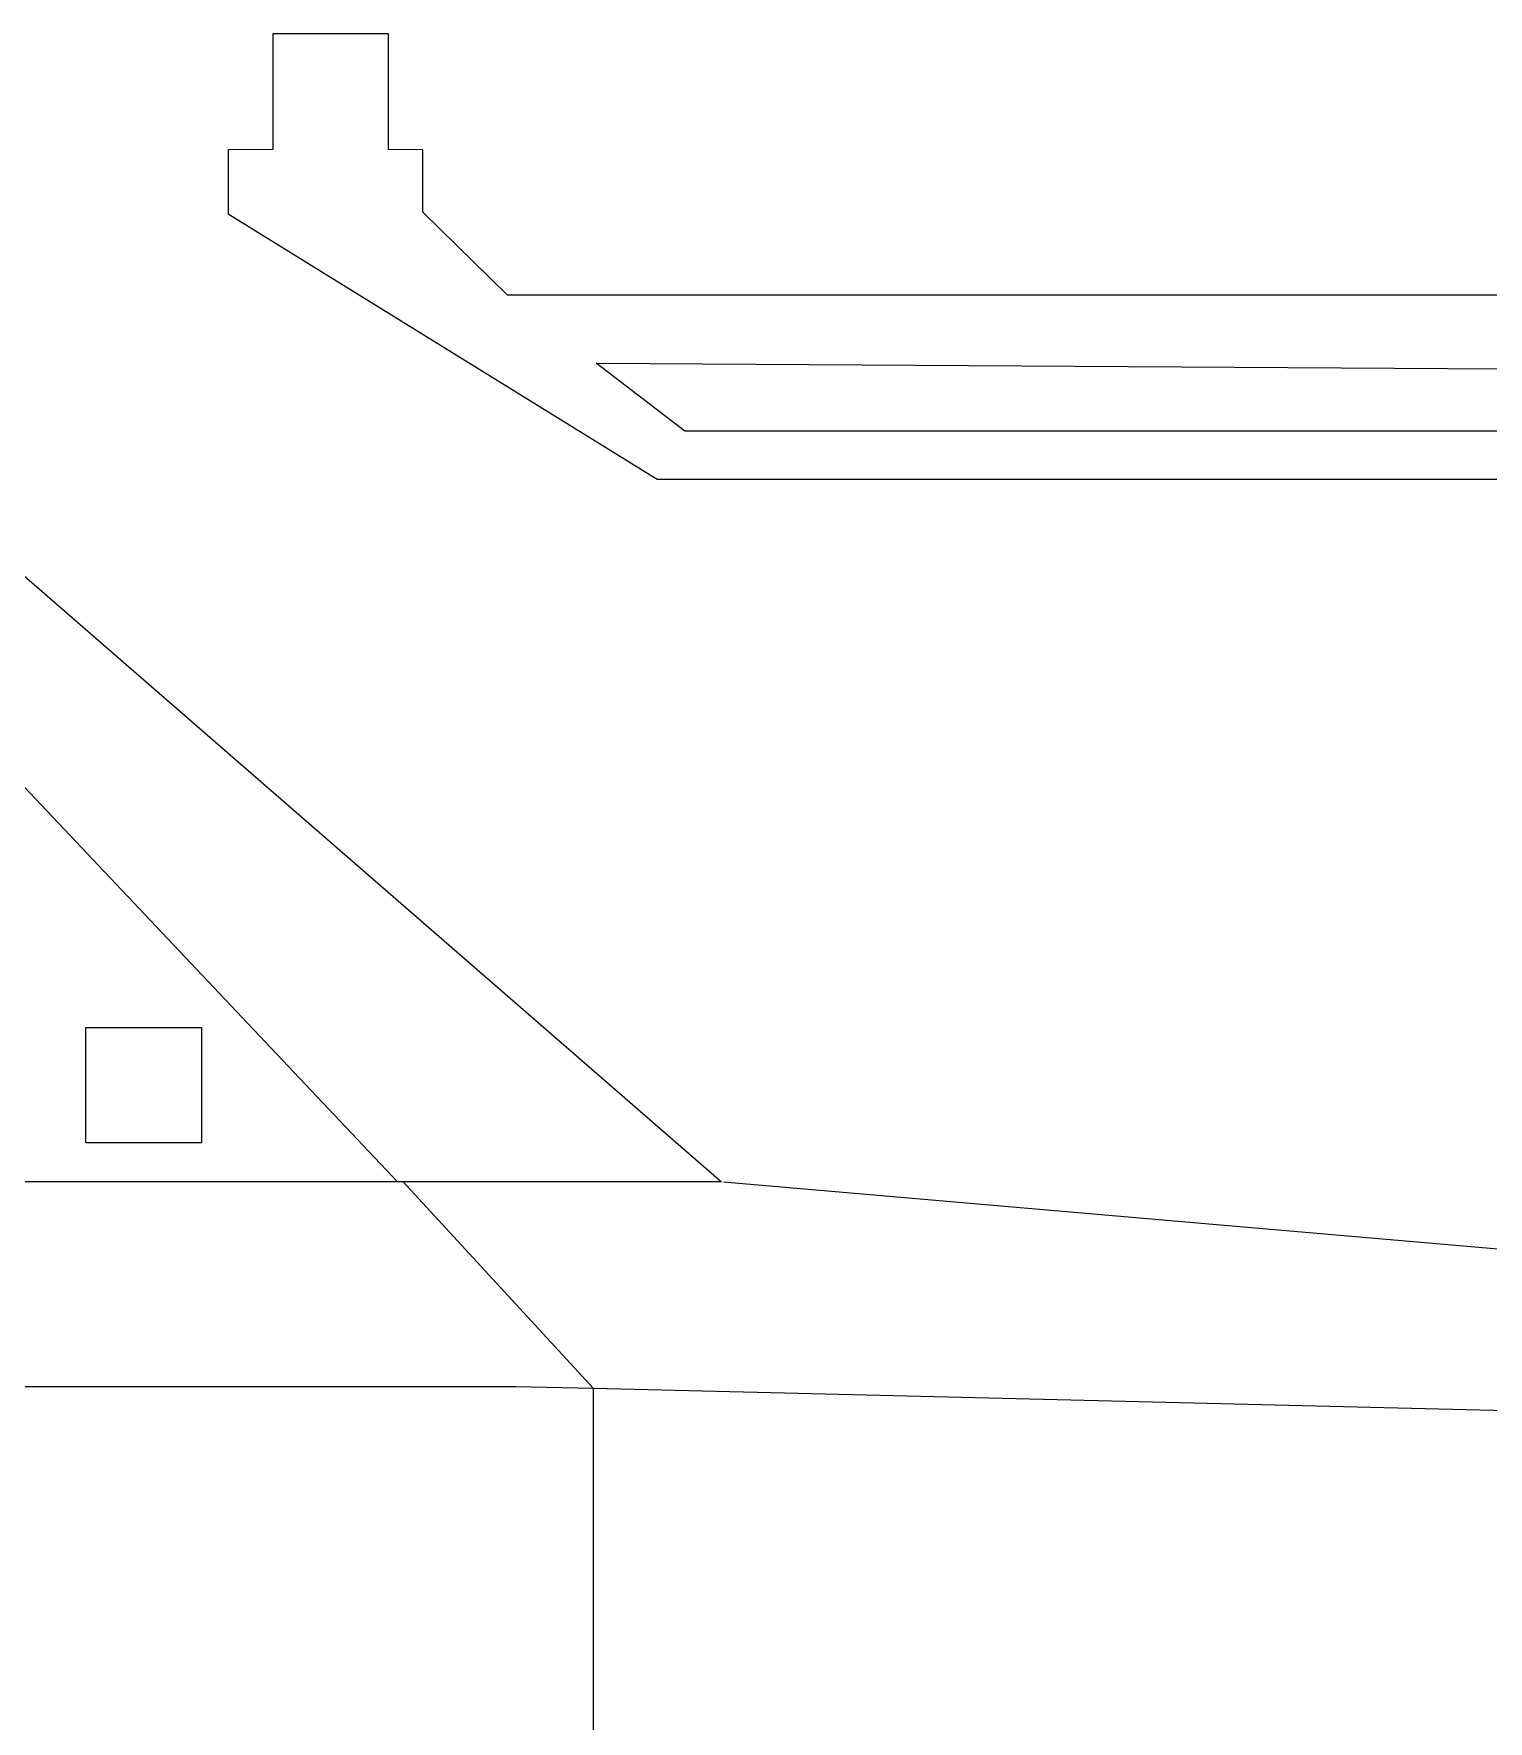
# Model space of a CAD drawing. Header units: centimetres. Extents: x -43.9 to 43.9, y -33.6 to 33.6.
# Drawn here: x -6.995 to -3.177, y -0.028 to 4.401 of the extents above; entities that cross this region are included whole.
import ezdxf

# ---------------------------------------------------------------- set-up
doc = ezdxf.new("R2010")
doc.units = ezdxf.units.CM
doc.header["$MEASUREMENT"] = 0
doc.layers.add('Camada 1', color=7, linetype='Continuous')

msp = doc.modelspace()

# ---------------------------------------------------------------- linework, layer by layer
at = {"layer": 'Camada 1', "color": 3, "lineweight": 9}
for points in [[(-6.06372, 4.40145), (-6.06372, 4.40145), (-6.36715, 4.40145), (-6.36715, 4.40145)], [(-6.36715, 4.40145), (-6.36715, 4.40145), (-6.36715, 4.09797), (-6.36715, 4.09797)], [(-6.06372, 4.09797), (-6.06372, 4.09797), (-6.06372, 4.40145), (-6.06372, 4.40145)], [(-6.36715, 4.09797), (-6.36715, 4.09797), (-6.48414, 4.09705), (-6.48414, 4.09705)], [(-6.48414, 4.09705), (-6.48414, 4.09705), (-6.48414, 3.92861), (-6.48414, 3.92861)], [(-5.9738, 4.09705), (-5.9738, 4.09705), (-6.06372, 4.09797), (-6.06372, 4.09797)], [(-5.9738, 3.9335), (-5.9738, 3.9335), (-5.9738, 4.09705), (-5.9738, 4.09705)], [(-6.48414, 3.92861), (-6.48414, 3.92861), (-5.35803, 3.23216), (-5.35803, 3.23216)], [(-5.75107, 3.71563), (-5.75107, 3.71563), (-5.9738, 3.9335), (-5.9738, 3.9335)], [(-2.042, 3.71563), (-2.042, 3.71563), (-5.75107, 3.71563), (-5.75107, 3.71563)], [(-7.49479, 3.39034), (-7.49479, 3.39034), (-5.18938, 1.38848), (-5.18938, 1.38848)], [(-5.35803, 3.23216), (-5.35803, 3.23216), (1.58941, 3.23216), (1.58941, 3.23216)], [(-5.18938, 1.38848), (-5.18938, 1.38848), (-12.40514, 1.38829), (-12.40514, 1.38829)], [(-5.18412, 1.38841), (-5.18412, 1.38841), (2.06779, 0.76095), (2.06779, 0.76095)], [(-12.37222, 0.8513), (-12.37222, 0.8513), (-5.73009, 0.8513), (-5.73009, 0.8513)], [(-5.73009, 0.8513), (-5.73009, 0.8513), (-5.52566, 0.84632), (-5.52566, 0.84632)], [(-5.52566, 0.84632), (-5.52566, 0.84632), (2.16931, 0.65842), (2.16931, 0.65842)]]:
    msp.add_open_spline(points, degree=3, dxfattribs=at)
at = {"layer": 'Camada 1', "color": 1, "lineweight": 9}
for points in [[(-6.04025, 1.38834), (-6.04025, 1.38834), (-8.09217, 3.55776), (-8.09217, 3.55776)], [(-5.52579, 0.84585), (-5.52579, 0.84585), (-6.02547, 1.38841), (-6.02547, 1.38841)], [(-5.52566, -0.92427), (-5.52566, -0.92427), (-5.52579, 0.84585), (-5.52579, 0.84585)]]:
    msp.add_open_spline(points, degree=3, dxfattribs=at)
at = {"layer": 'Camada 1', "lineweight": 9}
for points in [[(-5.28544, 3.35796), (-5.28544, 3.35796), (-5.51823, 3.5368), (-5.51823, 3.5368)], [(-5.51823, 3.5368), (-5.51823, 3.5368), (-2.02647, 3.51533), (-2.02647, 3.51533)], [(-2.01419, 3.35796), (-2.01419, 3.35796), (-5.28544, 3.35796), (-5.28544, 3.35796)], [(-6.85783, 1.49001), (-6.85783, 1.49001), (-6.85783, 1.79346), (-6.85783, 1.79346)], [(-6.85783, 1.79346), (-6.85783, 1.79346), (-6.55439, 1.79346), (-6.55439, 1.79346)], [(-6.55439, 1.79346), (-6.55439, 1.79346), (-6.55439, 1.49001), (-6.55439, 1.49001)], [(-6.55439, 1.49001), (-6.55439, 1.49001), (-6.85783, 1.49001), (-6.85783, 1.49001)]]:
    msp.add_open_spline(points, degree=3, dxfattribs=at)

doc.saveas('drawing.dxf')
